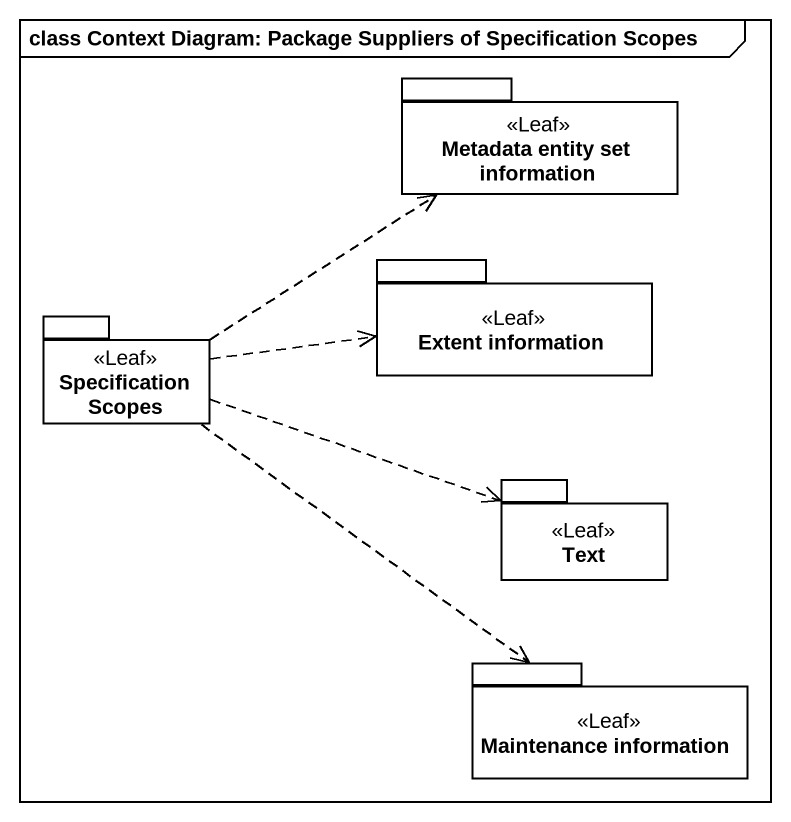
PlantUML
@startuml
mainframe class Context Diagram: Package Suppliers of Specification Scopes
package "Metadata entity set information" as Metadata_entity_set <<Leaf>> {
}
package "Extent information" as Extent_information <<Leaf>> {
}
package "Specification Scopes" as Specification_Scopes <<Leaf>> {
}
package Text <<Leaf>> {
}
package "Maintenance information" as Maintenance_information <<Leaf>> {
}
Specification_Scopes .right.> Metadata_entity_set
Specification_Scopes .right.> Extent_information
Specification_Scopes .right.> Text
Specification_Scopes ..> Maintenance_information
@enduml
